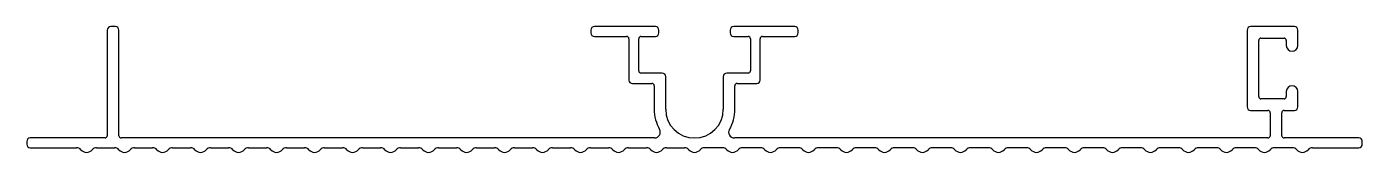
# Model space of a CAD drawing. Extents: x 1715 to 1831, y 883 to 894.
import ezdxf

# ---------------------------------------------------------------- set-up
doc = ezdxf.new("R2010")
doc.units = 0
doc.layers.get('0').update_dxf_attribs({"linetype": 'CONTINUOUS'})

msp = doc.modelspace()

# ---------------------------------------------------------------- linework, layer by layer
for p, q in [((1722.36, 893.79), (1722.36, 884.59)), ((1723.06, 894.09), (1722.66, 894.09)), ((1723.36, 884.59), (1723.36, 893.79)), ((1764.36, 893.79), (1764.36, 893.54)), ((1769.96, 894.09), (1764.66, 894.09)), ((1764.66, 893.24), (1767.46, 893.24)), ((1768.71, 893.24), (1769.96, 893.24)), ((1770.26, 893.54), (1770.26, 893.79)), ((1776.46, 893.79), (1776.46, 893.54)), ((1782.06, 894.09), (1776.76, 894.09)), ((1776.76, 893.24), (1778.01, 893.24)), ((1779.26, 893.24), (1782.06, 893.24)), ((1782.36, 893.54), (1782.36, 893.79)), ((1821.36, 893.79), (1821.36, 887.09)), ((1825.46, 894.09), (1821.66, 894.09)), ((1825.76, 892.44), (1825.76, 893.79)), ((1767.66, 893.04), (1767.66, 889.44)), ((1768.51, 890.24), (1768.51, 893.04)), ((1778.21, 893.04), (1778.21, 890.24)), ((1779.06, 889.44), (1779.06, 893.04)), ((1822.36, 887.99), (1822.36, 892.89)), ((1822.56, 893.09), (1824.56, 893.09)), ((1824.76, 892.89), (1824.76, 892.44)), ((1770.56, 890.04), (1768.71, 890.04)), ((1770.86, 886.89), (1770.86, 889.74)), ((1775.86, 889.74), (1775.86, 886.89)), ((1778.01, 890.04), (1776.16, 890.04)), ((1767.96, 889.14), (1769.66, 889.14)), ((1769.86, 888.94), (1769.86, 886.89)), ((1776.86, 886.89), (1776.86, 888.94)), ((1777.06, 889.14), (1778.76, 889.14)), ((1824.56, 887.79), (1822.56, 887.79)), ((1824.76, 888.44), (1824.76, 887.99)), ((1825.76, 887.09), (1825.76, 888.44)), ((1821.66, 886.79), (1823.16, 886.79)), ((1823.36, 886.59), (1823.36, 884.59)), ((1824.36, 884.59), (1824.36, 886.59)), ((1824.56, 886.79), (1825.46, 886.79)), ((1715.36, 884.09), (1715.36, 883.84)), ((1722.16, 884.39), (1715.66, 884.39)), ((1769.89, 884.39), (1723.56, 884.39)), ((1823.16, 884.39), (1776.82, 884.39)), ((1831.06, 884.39), (1824.56, 884.39)), ((1831.36, 883.84), (1831.36, 884.09)), ((1715.66, 883.54), (1719.69, 883.54)), ((1721.43, 883.54), (1722.99, 883.54)), ((1724.73, 883.54), (1726.29, 883.54)), ((1728.03, 883.54), (1729.59, 883.54)), ((1731.33, 883.54), (1732.89, 883.54)), ((1734.63, 883.54), (1736.19, 883.54)), ((1737.93, 883.54), (1739.49, 883.54)), ((1741.23, 883.54), (1742.79, 883.54)), ((1744.53, 883.54), (1746.09, 883.54)), ((1747.83, 883.54), (1749.39, 883.54)), ((1751.13, 883.54), (1752.69, 883.54)), ((1754.43, 883.54), (1755.99, 883.54)), ((1757.73, 883.54), (1759.29, 883.54)), ((1761.03, 883.54), (1762.59, 883.54)), ((1764.33, 883.54), (1765.89, 883.54)), ((1767.63, 883.54), (1769.19, 883.54)), ((1770.93, 883.54), (1772.49, 883.54)), ((1775.79, 883.54), (1774.23, 883.54)), ((1779.09, 883.54), (1777.53, 883.54)), ((1782.39, 883.54), (1780.83, 883.54)), ((1785.69, 883.54), (1784.13, 883.54)), ((1788.99, 883.54), (1787.43, 883.54)), ((1792.29, 883.54), (1790.73, 883.54)), ((1795.59, 883.54), (1794.03, 883.54)), ((1798.89, 883.54), (1797.33, 883.54)), ((1802.19, 883.54), (1800.63, 883.54)), ((1805.49, 883.54), (1803.93, 883.54)), ((1808.79, 883.54), (1807.23, 883.54)), ((1812.09, 883.54), (1810.53, 883.54)), ((1815.39, 883.54), (1813.83, 883.54)), ((1818.69, 883.54), (1817.13, 883.54)), ((1821.99, 883.54), (1820.43, 883.54)), ((1825.29, 883.54), (1823.73, 883.54)), ((1827.03, 883.54), (1831.06, 883.54))]:
    msp.add_line(p, q)
for centre, radius, start, end in [((1722.66, 893.79), 0.3, 90, 180), ((1723.06, 893.79), 0.3, 0, 90), ((1764.66, 893.79), 0.3, 90, 180), ((1764.66, 893.54), 0.3, 180, 270), ((1767.46, 893.04), 0.2, 0, 90), ((1768.71, 893.04), 0.2, 90, 180), ((1769.96, 893.79), 0.3, 360, 90), ((1769.96, 893.54), 0.3, 270, 0), ((1776.76, 893.79), 0.3, 90, 180), ((1776.76, 893.54), 0.3, 180, 270), ((1778.01, 893.04), 0.2, 0, 90), ((1779.26, 893.04), 0.2, 90, 180), ((1782.06, 893.79), 0.3, 0, 90), ((1782.06, 893.54), 0.3, 270, 0), ((1821.66, 893.79), 0.3, 90, 180), ((1825.46, 893.79), 0.3, 0, 90), ((1822.56, 892.89), 0.2, 90, 180), ((1824.56, 892.89), 0.2, 0, 90), ((1825.26, 892.44), 0.5, 180, 0), ((1768.71, 890.24), 0.2, 180, 270), ((1770.56, 889.74), 0.3, 0, 90), ((1776.16, 889.74), 0.3, 90, 180), ((1778.01, 890.24), 0.2, 270, 0), ((1767.96, 889.44), 0.3, 180, 270), ((1769.66, 888.94), 0.2, 0, 90), ((1777.06, 888.94), 0.2, 90, 180), ((1778.76, 889.44), 0.3, 270, 0), ((1825.26, 888.44), 0.5, 0, 180), ((1822.56, 887.99), 0.2, 180, 270), ((1824.56, 887.99), 0.2, 270, 0), ((1773.36, 886.89), 3.5, 180, 210), ((1773.36, 886.89), 2.5, 180, 0), ((1773.36, 886.89), 3.5, 330, 360), ((1821.66, 887.09), 0.3, 180, 270), ((1823.16, 886.59), 0.2, 0, 90), ((1824.56, 886.59), 0.2, 90, 180), ((1825.46, 887.09), 0.3, 270, 0), ((1769.89, 884.89), 0.5, 270, 30), ((1776.82, 884.89), 0.5, 150, 270), ((1715.66, 884.09), 0.3, 90, 180), ((1722.16, 884.59), 0.2, 270, 0), ((1723.56, 884.59), 0.2, 180, 270), ((1823.16, 884.59), 0.2, 270, 0), ((1824.56, 884.59), 0.2, 180, 270), ((1831.06, 884.09), 0.3, 0, 90), ((1715.66, 883.84), 0.3, 180, 270), ((1719.69, 883.04), 0.5, 40.7057, 90), ((1720.56, 883.79), 0.65, 220.7057, 319.2943), ((1721.43, 883.04), 0.5, 90, 139.2943), ((1722.99, 883.04), 0.5, 40.7057, 90), ((1723.86, 883.79), 0.65, 220.7057, 319.2943), ((1724.73, 883.04), 0.5, 90, 139.2943), ((1726.29, 883.04), 0.5, 40.7057, 90), ((1727.16, 883.79), 0.65, 220.7057, 319.2943), ((1728.03, 883.04), 0.5, 90, 139.2943), ((1729.59, 883.04), 0.5, 40.7057, 90), ((1730.46, 883.79), 0.65, 220.7057, 319.2943), ((1731.33, 883.04), 0.5, 90, 139.2943), ((1732.89, 883.04), 0.5, 40.7057, 90), ((1733.76, 883.79), 0.65, 220.7057, 319.2943), ((1734.63, 883.04), 0.5, 90, 139.2943), ((1736.19, 883.04), 0.5, 40.7057, 90), ((1737.06, 883.79), 0.65, 220.7057, 319.2943), ((1737.93, 883.04), 0.5, 90, 139.2943), ((1739.49, 883.04), 0.5, 40.7057, 90), ((1740.36, 883.79), 0.65, 220.7057, 319.2943), ((1741.23, 883.04), 0.5, 90, 139.2943), ((1742.79, 883.04), 0.5, 40.7057, 90), ((1743.66, 883.79), 0.65, 220.7057, 319.2943), ((1744.53, 883.04), 0.5, 90, 139.2943), ((1746.09, 883.04), 0.5, 40.7057, 90), ((1746.96, 883.79), 0.65, 220.7057, 319.2943), ((1747.83, 883.04), 0.5, 90, 139.2943), ((1749.39, 883.04), 0.5, 40.7057, 90), ((1750.26, 883.79), 0.65, 220.7057, 319.2943), ((1751.13, 883.04), 0.5, 90, 139.2943), ((1752.69, 883.04), 0.5, 40.7057, 90), ((1753.56, 883.79), 0.65, 220.7057, 319.2943), ((1754.43, 883.04), 0.5, 90, 139.2943), ((1755.99, 883.04), 0.5, 40.7057, 90), ((1756.86, 883.79), 0.65, 220.7057, 319.2943), ((1757.73, 883.04), 0.5, 90, 139.2943), ((1759.29, 883.04), 0.5, 40.7057, 90), ((1760.16, 883.79), 0.65, 220.7057, 319.2943), ((1761.03, 883.04), 0.5, 90, 139.2943), ((1762.59, 883.04), 0.5, 40.7057, 90), ((1763.46, 883.79), 0.65, 220.7057, 319.2943), ((1764.33, 883.04), 0.5, 90, 139.2943), ((1765.89, 883.04), 0.5, 40.7057, 90), ((1766.76, 883.79), 0.65, 220.7057, 319.2943), ((1767.63, 883.04), 0.5, 90, 139.2943), ((1769.19, 883.04), 0.5, 40.7057, 90), ((1770.06, 883.79), 0.65, 220.7057, 319.2943), ((1770.93, 883.04), 0.5, 90, 139.2943), ((1772.49, 883.04), 0.5, 40.7057, 90), ((1773.36, 883.79), 0.65, 220.7057, 319.2943), ((1774.23, 883.04), 0.5, 90, 139.2943), ((1775.79, 883.04), 0.5, 40.7057, 90), ((1776.66, 883.79), 0.65, 220.7057, 319.2943), ((1777.53, 883.04), 0.5, 90, 139.2943), ((1779.09, 883.04), 0.5, 40.7057, 90), ((1779.96, 883.79), 0.65, 220.7057, 319.2943), ((1780.83, 883.04), 0.5, 90, 139.2943), ((1782.39, 883.04), 0.5, 40.7057, 90), ((1783.26, 883.79), 0.65, 220.7057, 319.2943), ((1784.13, 883.04), 0.5, 90, 139.2943), ((1785.69, 883.04), 0.5, 40.7057, 90), ((1786.56, 883.79), 0.65, 220.7057, 319.2943), ((1787.43, 883.04), 0.5, 90, 139.2943), ((1788.99, 883.04), 0.5, 40.7057, 90), ((1789.86, 883.79), 0.65, 220.7057, 319.2943), ((1790.73, 883.04), 0.5, 90, 139.2943), ((1792.29, 883.04), 0.5, 40.7057, 90), ((1793.16, 883.79), 0.65, 220.7057, 319.2943), ((1794.03, 883.04), 0.5, 90, 139.2943), ((1795.59, 883.04), 0.5, 40.7057, 90), ((1796.46, 883.79), 0.65, 220.7057, 319.2943), ((1797.33, 883.04), 0.5, 90, 139.2943), ((1798.89, 883.04), 0.5, 40.7057, 90), ((1799.76, 883.79), 0.65, 220.7057, 319.2943), ((1800.63, 883.04), 0.5, 90, 139.2943), ((1802.19, 883.04), 0.5, 40.7057, 90), ((1803.06, 883.79), 0.65, 220.7057, 319.2943), ((1803.93, 883.04), 0.5, 90, 139.2943), ((1805.49, 883.04), 0.5, 40.7057, 90), ((1806.36, 883.79), 0.65, 220.7057, 319.2943), ((1807.23, 883.04), 0.5, 90, 139.2943), ((1808.79, 883.04), 0.5, 40.7057, 90), ((1809.66, 883.79), 0.65, 220.7057, 319.2943), ((1810.53, 883.04), 0.5, 90, 139.2943), ((1812.09, 883.04), 0.5, 40.7057, 90), ((1812.96, 883.79), 0.65, 220.7057, 319.2943), ((1813.83, 883.04), 0.5, 90, 139.2943), ((1815.39, 883.04), 0.5, 40.7057, 90), ((1816.26, 883.79), 0.65, 220.7057, 319.2943), ((1817.13, 883.04), 0.5, 90, 139.2943), ((1818.69, 883.04), 0.5, 40.7057, 90), ((1819.56, 883.79), 0.65, 220.7057, 319.2943), ((1820.43, 883.04), 0.5, 90, 139.2943), ((1821.99, 883.04), 0.5, 40.7057, 90), ((1822.86, 883.79), 0.65, 220.7057, 319.2943), ((1823.73, 883.04), 0.5, 90, 139.2943), ((1825.29, 883.04), 0.5, 40.7057, 90), ((1826.16, 883.79), 0.65, 220.7057, 319.2943), ((1827.03, 883.04), 0.5, 90, 139.2943), ((1831.06, 883.84), 0.3, 270, 0)]:
    msp.add_arc(centre, radius, start, end)

doc.saveas('drawing.dxf')
